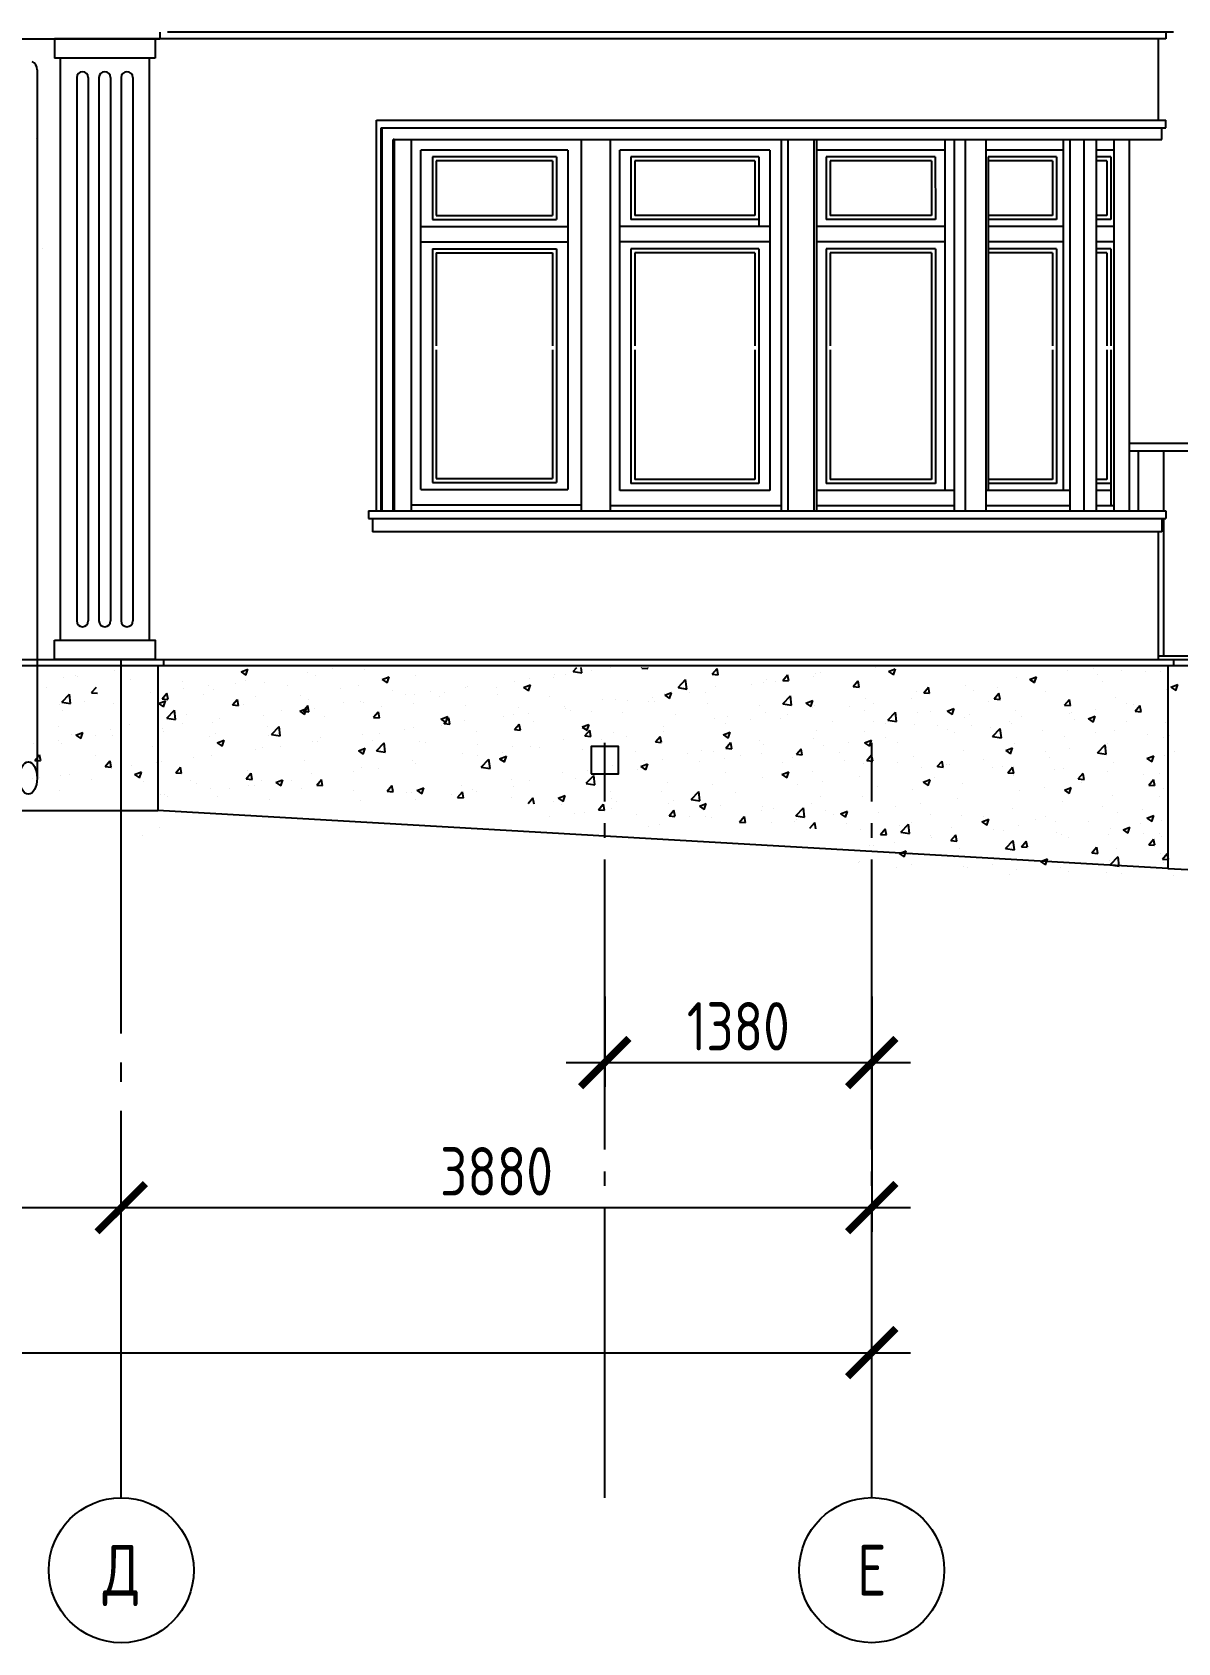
# Model space of a CAD drawing. Extents: x -133165 to 20117, y 15722 to 63536.
# Drawn here: x 3662 to 9584, y 43231 to 51559 of the extents above; entities that cross this region are included whole.
import ezdxf
from ezdxf.enums import TextEntityAlignment as Align

# ---------------------------------------------------------------- set-up
doc = ezdxf.new("R2010")
doc.units = 0
doc.header["$PDMODE"] = 3
doc.linetypes.add('GOST2_303_5', pattern=[24, 20, -1.5, 1, -1.5])
doc.layers.get('0').update_dxf_attribs({"linetype": 'CONTINUOUS'})
doc.layers.get('DEFPOINTS').update_dxf_attribs({"color": 41, "linetype": 'CONTINUOUS'})
for name, color, linetype in [('AXIS', 7, 'GOST2_303_5'), ('DIM', 250, 'CONTINUOUS'), ('DOORS', 32, 'CONTINUOUS'), ('FRIZ', 173, 'CONTINUOUS'), ('WALL', 5, 'CONTINUOUS')]:
    doc.layers.add(name, color=color, linetype=linetype)
doc.styles.add('GOST_2_304', font='CS_Gost2304.shx')
doc.dimstyles.new('SPDS', dxfattribs={"dimscale": 50, "dimtxt": 2.5, "dimasz": 2.5, "dimexe": 1.25, "dimexo": 0.625, "dimtad": 1, "dimdec": 0, "dimrnd": 0.001, "dimdsep": 46, "dimtxsty": 'GOST_2_304', "dimblk": 'ARCHTICK', "dimcen": 2.5, "dimdle": 2, "dimadec": 4, "dimazin": 0, "dimtfac": 0.75, "dimtdec": 0, "dimtmove": 0, "dimatfit": 3, "dimfxl": 1, "dimtolj": 1, "dimarcsym": 0})

# ---------------------------------------------------------------- blocks, each defined once
blk = doc.blocks.new('_ARCHTICK')
at = {"color": 0, "linetype": 'BYBLOCK', "const_width": 0.15}
blk.add_lwpolyline([(-0.5, -0.5), (0.5, 0.5)], dxfattribs=at)
blk = doc.blocks.new('*D29')
at = {"layer": 'DEFPOINTS', "color": 0, "ltscale": 10}
for p in [(-2.8, 45481.2), (4122.2, 45481.2), (4122.2, 45481.2)]:
    blk.add_point(p, dxfattribs=at)
at = {"layer": 'DIM', "color": 0, "ltscale": 10}
for p, q in [((4122.2, 45543.7), (4122.2, 45606.2)), ((-202.8, 45481.2), (4322.2, 45481.2)), ((-2.8, 45418.7), (-2.8, 45356.2))]:
    blk.add_line(p, q, dxfattribs=at)
at = {"layer": 'DIM', "color": 0, "ltscale": 10, "xscale": 250, "yscale": 250, "zscale": 250, "rotation": 180}
blk.add_blockref('_ARCHTICK', (-2.8, 45481.2), dxfattribs=at)
at = {"layer": 'DIM', "color": 0, "ltscale": 10, "xscale": 250, "yscale": 250, "zscale": 250}
blk.add_blockref('_ARCHTICK', (4122.2, 45481.2), dxfattribs=at)
at = {"layer": 'DIM', "color": 0, "ltscale": 10, "insert": (2059.7, 45668.7), "char_height": 250, "attachment_point": 5, "style": 'GOST_2_304'}
blk.add_mtext('\\A1;4125', dxfattribs=at)
blk = doc.blocks.new('*D32')
at = {"layer": 'DEFPOINTS', "color": 0, "ltscale": 10}
for p in [(8002.2, 46635.8), (4122.2, 45481.2), (8002.2, 45481.2)]:
    blk.add_point(p, dxfattribs=at)
at = {"layer": 'DIM', "color": 0, "ltscale": 10}
for p, q in [((8002.2, 46573.3), (8002.2, 45356.2)), ((4122.2, 45543.7), (4122.2, 45606.2)), ((3922.2, 45481.2), (8202.2, 45481.2))]:
    blk.add_line(p, q, dxfattribs=at)
at = {"layer": 'DIM', "color": 0, "ltscale": 10, "xscale": 250, "yscale": 250, "zscale": 250, "rotation": 180}
blk.add_blockref('_ARCHTICK', (4122.2, 45481.2), dxfattribs=at)
at = {"layer": 'DIM', "color": 0, "ltscale": 10, "xscale": 250, "yscale": 250, "zscale": 250}
blk.add_blockref('_ARCHTICK', (8002.2, 45481.2), dxfattribs=at)
at = {"layer": 'DIM', "color": 0, "ltscale": 10, "insert": (6062.2, 45668.7), "char_height": 250, "attachment_point": 5, "style": 'GOST_2_304'}
blk.add_mtext('\\A1;3880', dxfattribs=at)
blk = doc.blocks.new('*D35')
at = {"layer": 'DEFPOINTS', "color": 0, "ltscale": 10}
for p in [(6622.2, 46635.8), (8002.2, 46635.8), (8002.2, 46231.2)]:
    blk.add_point(p, dxfattribs=at)
at = {"layer": 'DIM', "color": 0, "ltscale": 10}
for p, q in [((6622.2, 46573.3), (6622.2, 46106.2)), ((8002.2, 46573.3), (8002.2, 46106.2)), ((6422.2, 46231.2), (8202.2, 46231.2))]:
    blk.add_line(p, q, dxfattribs=at)
at = {"layer": 'DIM', "color": 0, "ltscale": 10, "xscale": 250, "yscale": 250, "zscale": 250, "rotation": 180}
blk.add_blockref('_ARCHTICK', (6622.2, 46231.2), dxfattribs=at)
at = {"layer": 'DIM', "color": 0, "ltscale": 10, "xscale": 250, "yscale": 250, "zscale": 250}
blk.add_blockref('_ARCHTICK', (8002.2, 46231.2), dxfattribs=at)
at = {"layer": 'DIM', "color": 0, "ltscale": 10, "insert": (7312.2, 46418.7), "char_height": 250, "attachment_point": 5, "style": 'GOST_2_304'}
blk.add_mtext('\\A1;1380', dxfattribs=at)
blk = doc.blocks.new('*D41')
at = {"layer": 'DEFPOINTS', "color": 0, "ltscale": 10}
for p in [(-9457.8, 44731.2), (8002.2, 44731.2), (8002.2, 43981.2)]:
    blk.add_point(p, dxfattribs=at)
at = {"layer": 'DIM', "color": 0, "ltscale": 10}
for p, q in [((-9457.8, 44793.7), (-9457.8, 44856.2)), ((8002.2, 44043.7), (8002.2, 44856.2)), ((-9657.8, 44731.2), (8202.2, 44731.2))]:
    blk.add_line(p, q, dxfattribs=at)
at = {"layer": 'DIM', "color": 0, "ltscale": 10, "xscale": 250, "yscale": 250, "zscale": 250, "rotation": 180}
blk.add_blockref('_ARCHTICK', (-9457.8, 44731.2), dxfattribs=at)
at = {"layer": 'DIM', "color": 0, "ltscale": 10, "xscale": 250, "yscale": 250, "zscale": 250}
blk.add_blockref('_ARCHTICK', (8002.2, 44731.2), dxfattribs=at)
at = {"layer": 'DIM', "color": 0, "ltscale": 10, "insert": (-727.8, 44918.7), "char_height": 250, "attachment_point": 5, "style": 'GOST_2_304'}
blk.add_mtext('\\A1;17460', dxfattribs=at)

msp = doc.modelspace()

# ---------------------------------------------------------------- linework, layer by layer
at = {"ltscale": 10}
for p, q in [((4321.9, 51558.6), (4321.9, 51524.6)), ((9522.2, 51558.6), (4361.9, 51558.6)), ((9562.2, 51558.6), (9522.2, 51558.6)), ((9522.2, 51558.6), (9522.2, 51524.6)), ((3566.9, 51524.6), (4321.9, 51524.6)), ((3776.9, 51524.6), (3776.9, 51424.6)), ((4296.9, 51524.6), (3776.9, 51524.6)), ((4321.9, 51524.6), (4261.9, 51524.6)), ((4296.9, 51524.6), (4296.9, 51424.6)), ((9522.2, 51524.6), (4321.9, 51524.6)), ((9482.2, 51524.6), (9482.2, 51104.6)), ((4296.9, 51424.6), (3776.9, 51424.6)), ((3806.9, 51424.6), (3806.9, 48414.6)), ((4266.9, 51424.6), (4266.9, 48414.6)), ((3686.9, 51364.4), (3686.9, 48314.6)), ((3891.9, 51324.6), (3891.9, 48514.6)), ((3951.9, 51324.6), (3951.9, 48514.6)), ((4006.9, 51324.6), (4006.9, 48514.6)), ((4066.9, 51324.6), (4066.9, 48514.6)), ((4121.9, 51324.6), (4121.9, 48514.6)), ((4181.9, 51324.6), (4181.9, 48514.6)), ((9482.2, 51064.6), (9482.2, 51064.6)), ((3682.8, 51008.9), (3682.8, 51008.9)), ((5533.9, 51004.6), (5528, 51004.6)), ((5533.9, 51004.6), (5533.9, 49084.6)), ((5533.9, 51004.6), (9333.1, 51004.6)), ((5621, 51004.6), (5621, 49084.6)), ((6500, 51004.6), (6500, 49084.6)), ((6649.9, 51004.6), (6649.9, 49084.6)), ((7533.4, 51004.6), (7533.4, 49084.6)), ((7567.9, 51004.6), (7567.9, 49084.6)), ((7703.2, 51004.6), (7703.2, 49084.6)), ((8428.9, 51004.6), (8428.9, 49084.6)), ((8485.5, 51004.6), (8485.5, 49084.6)), ((8591.5, 51004.6), (8591.5, 49084.6)), ((9026.1, 51004.6), (9026.1, 49084.6)), ((9098.3, 51004.6), (9098.3, 49084.6)), ((9163, 51004.6), (9163, 49084.6)), ((9253.2, 51004.6), (9253.2, 49084.6)), ((9333.1, 51004.6), (9333.1, 49084.6)), ((3716.2, 50438.6), (3716.2, 50438.6)), ((9333.1, 49434.6), (11202.3, 49434.6)), ((9333.1, 49394.6), (11202.3, 49394.6)), ((9380.1, 49394.6), (9380.1, 49084.6)), ((9510.1, 49394.6), (9510.1, 49084.6)), ((9482.2, 48974.6), (9482.2, 48314.6)), ((9510.1, 49044.6), (9510.1, 48334.6)), ((-2.8, 48314.6), (11407.3, 48314.6)), ((3686.9, 48374.6), (3686.9, 47702.1)), ((4341.9, 48284.6), (4341.9, 48314.6)), ((9482.2, 48334.6), (11252.3, 48334.6)), ((9562.2, 48314.6), (9562.2, 48284.6)), ((-2.8, 48284.6), (9562.2, 48284.6)), ((3825.6, 48220.8), (3825.6, 48220.8)), ((3887, 48231), (3887, 48231)), ((3897.3, 48224.9), (3897.3, 48224.9)), ((4089.5, 48258.8), (4089.5, 48258.8)), ((4311.9, 48284.6), (4311.9, 47534.6)), ((4741.5, 48252.2), (4777, 48265.9)), ((4741.6, 48252.1), (4766.9, 48235)), ((4766.9, 48235), (4777.2, 48265.7)), ((5085.3, 48250.5), (5085.3, 48250.5)), ((5125.4, 48231.9), (5125.4, 48231.9)), ((5212.5, 48267.2), (5212.5, 48267.2)), ((5382, 48264.4), (5382, 48264.4)), ((5471.5, 48211.5), (5507.1, 48225.2)), ((5497, 48194.3), (5507.3, 48225)), ((5643.6, 48233), (5643.6, 48233)), ((6232.5, 48218.7), (6232.5, 48218.7)), ((6357.8, 48223.2), (6357.8, 48223.2)), ((6359.7, 48235.5), (6359.7, 48235.5)), ((6420.9, 48239.8), (6420.9, 48239.8)), ((6458.5, 48253.9), (6477.8, 48274.1)), ((6458.6, 48253.8), (6503.7, 48246.8)), ((6503.7, 48246.8), (6500.5, 48274.1)), ((6552, 48260.8), (6552, 48260.8)), ((6654.1, 48274), (6654.1, 48274)), ((6813.3, 48270.9), (6816, 48274.1)), ((6813.4, 48270.8), (6843.8, 48268.2)), ((6844.1, 48268.1), (6843, 48274.1)), ((7177.7, 48239), (7202.2, 48268.2)), ((7177.8, 48238.9), (7208.1, 48236.3)), ((7208.5, 48236.2), (7202.6, 48268)), ((7542.1, 48207.1), (7566.6, 48236.3)), ((7572.9, 48204.3), (7567, 48236.1)), ((7699.2, 48229.1), (7699.2, 48229.1)), ((7713.4, 48245.3), (7713.4, 48245.3)), ((7736.8, 48248.8), (7736.8, 48248.8)), ((8020, 48271.3), (8020, 48271.3)), ((8088.6, 48253.3), (8124.1, 48267)), ((8088.7, 48253.2), (8113.9, 48236.1)), ((8114, 48236.1), (8124.3, 48266.8)), ((8752.4, 48220.7), (8752.4, 48220.7)), ((8818.6, 48212.6), (8854.2, 48226.3)), ((8844, 48195.5), (8854.3, 48226.2)), ((9013.2, 48256.4), (9013.2, 48256.4)), ((9148.6, 48266.8), (9148.6, 48266.8)), ((9167.2, 48239.6), (9167.2, 48239.6)), ((9294.4, 48256.3), (9294.4, 48256.3)), ((9419.8, 48255.3), (9419.8, 48255.3)), ((9493.4, 48250.8), (9493.4, 48250.8)), ((9532.2, 48284.6), (9532.2, 47234.6)), ((9562.2, 48284.6), (11407.3, 48284.6)), ((3733.2, 48168.1), (3733.2, 48168.1)), ((3815, 48095.4), (3854.6, 48136.7)), ((3860.2, 48088.3), (3854.6, 48136.6)), ((3968.9, 48143.8), (3993.4, 48173)), ((3968.9, 48143.7), (3999.3, 48141.1)), ((4168.4, 48213.4), (4168.4, 48213.4)), ((4275.5, 48145.2), (4275.5, 48145.2)), ((4333.2, 48111.9), (4357.7, 48141.1)), ((4364, 48109.1), (4358.2, 48140.9)), ((4439.6, 48202), (4439.6, 48202)), ((4444.9, 48166.2), (4444.9, 48166.2)), ((4546.7, 48133.7), (4546.7, 48133.7)), ((4572.1, 48182.9), (4572.1, 48182.9)), ((4600.7, 48158), (4600.7, 48158)), ((4710.8, 48190.5), (4710.8, 48190.5)), ((4764.5, 48208.2), (4764.5, 48208.2)), ((4864.5, 48196.1), (4864.5, 48196.1)), ((4982, 48179.1), (4982, 48179.1)), ((5253.2, 48167.6), (5253.2, 48167.6)), ((5347.3, 48182.2), (5347.3, 48182.2)), ((5471.6, 48211.4), (5496.9, 48194.3)), ((5524.3, 48156.2), (5524.3, 48156.2)), ((5592.1, 48134.4), (5592.1, 48134.4)), ((5639.6, 48133.4), (5639.6, 48133.4)), ((5719.3, 48151.2), (5719.3, 48151.2)), ((5795.5, 48144.7), (5795.5, 48144.7)), ((5900.5, 48169.1), (5900.5, 48169.1)), ((5911.7, 48176.5), (5911.7, 48176.5)), ((6061.5, 48172.3), (6061.5, 48172.3)), ((6066.7, 48133.2), (6066.7, 48133.2)), ((6157.1, 48201.7), (6157.1, 48201.7)), ((6201.6, 48170.8), (6237.2, 48184.5)), ((6201.7, 48170.7), (6227, 48153.7)), ((6227, 48153.7), (6237.3, 48184.4)), ((6931.7, 48130.1), (6967.2, 48143.8)), ((6932.1, 48138.9), (6932.1, 48138.9)), ((6957.1, 48113), (6967.4, 48143.7)), ((7000.6, 48169.9), (7040.2, 48211.1)), ((7000.7, 48169.7), (7045.9, 48162.7)), ((7045.8, 48162.7), (7040.2, 48211)), ((7058.8, 48144.8), (7058.8, 48144.8)), ((7144.3, 48147.1), (7144.3, 48147.1)), ((7196, 48177), (7196, 48177)), ((7379.6, 48187), (7379.6, 48187)), ((7440.6, 48198), (7440.6, 48198)), ((7456.8, 48212.8), (7456.8, 48212.8)), ((7506.8, 48203.7), (7506.8, 48203.7)), ((7542.1, 48207.1), (7572.5, 48204.4)), ((7906.4, 48175.2), (7930.9, 48204.4)), ((7906.5, 48175.2), (7936.9, 48172.5)), ((7937.2, 48172.4), (7931.3, 48204.3)), ((8231.9, 48150.1), (8231.9, 48150.1)), ((8270.8, 48143.4), (8295.3, 48172.5)), ((8270.9, 48143.3), (8301.2, 48140.7)), ((8301.6, 48140.5), (8295.7, 48172.4)), ((8488.5, 48182.6), (8488.5, 48182.6)), ((8526.8, 48155.2), (8526.8, 48155.2)), ((8635.2, 48111.5), (8659.7, 48140.7)), ((8654, 48172), (8654, 48172)), ((8666, 48108.6), (8660.1, 48140.5)), ((8818.7, 48212.5), (8844, 48195.5)), ((8846.4, 48197.3), (8846.4, 48197.3)), ((8900.9, 48149.1), (8900.9, 48149.1)), ((9197.2, 48200), (9197.2, 48200)), ((9527.4, 48157.9), (9527.4, 48157.9)), ((9548.7, 48171.9), (9584.3, 48185.6)), ((9548.8, 48171.8), (9574.1, 48154.8)), ((9574.1, 48154.8), (9584.4, 48185.5)), ((3804.5, 48081.9), (3804.5, 48081.9)), ((3815.1, 48095.3), (3860.3, 48088.3)), ((3819.4, 48051.6), (3819.4, 48051.6)), ((3931.7, 48098.6), (3931.7, 48098.6)), ((4083.3, 48089.7), (4083.3, 48089.7)), ((4124.1, 48123.9), (4124.1, 48123.9)), ((4314.6, 48088.4), (4350.2, 48102)), ((4314.8, 48088.2), (4340, 48071.2)), ((4333.3, 48111.9), (4363.7, 48109.2)), ((4340.1, 48071.2), (4350.4, 48101.9)), ((4344.1, 48125.5), (4344.1, 48125.5)), ((4357.2, 48011.3), (4396.8, 48052.6)), ((4402.4, 48004.2), (4396.8, 48052.5)), ((4697.6, 48080), (4722.1, 48109.2)), ((4697.7, 48080), (4728, 48077.3)), ((4728.4, 48077.2), (4722.5, 48109.1)), ((4754.8, 48080.4), (4754.8, 48080.4)), ((4817.9, 48122.3), (4817.9, 48122.3)), ((4951.7, 48050.1), (4951.7, 48050.1)), ((5044.7, 48047.7), (5080.3, 48061.3)), ((5051, 48131.3), (5051, 48131.3)), ((5062, 48048.1), (5086.5, 48077.3)), ((5070.1, 48030.5), (5080.4, 48061.2)), ((5078.9, 48066.9), (5078.9, 48066.9)), ((5092.8, 48045.3), (5086.9, 48077.2)), ((5089.1, 48110.8), (5089.1, 48110.8)), ((5119.2, 48062.8), (5119.2, 48062.8)), ((5271.3, 48092.2), (5271.3, 48092.2)), ((5360.3, 48099.4), (5360.3, 48099.4)), ((5375.8, 48095.3), (5375.8, 48095.3)), ((5469, 48070.6), (5469, 48070.6)), ((5631.5, 48087.9), (5631.5, 48087.9)), ((5765.3, 48121.5), (5765.3, 48121.5)), ((5902.6, 48076.5), (5902.6, 48076.5)), ((6173.8, 48065), (6173.8, 48065)), ((6337.9, 48121.8), (6337.9, 48121.8)), ((6414.7, 48070.6), (6414.7, 48070.6)), ((6418.4, 48060.4), (6418.4, 48060.4)), ((6445, 48053.5), (6445, 48053.5)), ((6609.1, 48110.3), (6609.1, 48110.3)), ((6675.6, 48106.4), (6675.6, 48106.4)), ((6739.2, 48102.7), (6739.2, 48102.7)), ((6848.1, 48096.2), (6848.1, 48096.2)), ((6866.4, 48119.4), (6866.4, 48119.4)), ((6880.2, 48098.9), (6880.2, 48098.9)), ((6931.8, 48130), (6957, 48113)), ((7151.4, 48087.4), (7151.4, 48087.4)), ((7422.6, 48075.9), (7422.6, 48075.9)), ((7542.8, 48085.8), (7582.4, 48127)), ((7542.9, 48085.6), (7588.1, 48078.6)), ((7588, 48078.7), (7582.4, 48126.9)), ((7661.7, 48089.5), (7697.3, 48103.1)), ((7661.8, 48089.3), (7687.1, 48072.3)), ((7687.1, 48072.3), (7697.4, 48103)), ((7693.8, 48064.5), (7693.8, 48064.5)), ((7707.2, 48076.2), (7707.2, 48076.2)), ((7886.4, 48070.9), (7886.4, 48070.9)), ((7965, 48053), (7965, 48053)), ((7971.1, 48114.3), (7971.1, 48114.3)), ((8013.6, 48087.7), (8013.6, 48087.7)), ((8206, 48113), (8206, 48113)), ((8391.8, 48048.8), (8427.4, 48062.4)), ((8417.2, 48031.6), (8427.5, 48062.3)), ((8604.6, 48098.3), (8604.6, 48098.3)), ((8635.2, 48111.4), (8665.6, 48108.8)), ((8746.2, 48051.6), (8746.2, 48051.6)), ((8999.5, 48079.6), (9024, 48108.8)), ((8999.6, 48079.6), (9030, 48076.9)), ((9007, 48087.3), (9007, 48087.3)), ((9030.3, 48076.8), (9024.4, 48108.6)), ((9160.7, 48055.9), (9160.7, 48055.9)), ((9263.6, 48119.9), (9263.6, 48119.9)), ((9318.9, 48088.4), (9318.9, 48088.4)), ((9353.1, 48081.3), (9353.1, 48081.3)), ((9363.9, 48047.7), (9388.4, 48076.9)), ((9394.7, 48044.9), (9388.8, 48076.7)), ((3796.2, 47966.7), (3796.2, 47966.7)), ((4162.3, 47978.7), (4162.3, 47978.7)), ((4357.3, 48011.2), (4402.5, 48004.2)), ((4438.5, 47982.5), (4438.5, 47982.5)), ((4458.5, 48029.6), (4458.5, 48029.6)), ((4594.5, 47988.9), (4594.5, 47988.9)), ((4630.9, 48007.9), (4630.9, 48007.9)), ((4858.4, 48027), (4858.4, 48027)), ((4876.5, 47968.9), (4876.5, 47968.9)), ((4899.4, 47927.3), (4938.9, 47968.5)), ((4944.5, 47920.1), (4938.9, 47968.4)), ((5044.8, 48047.5), (5070.1, 48030.5)), ((5062, 48048.1), (5092.4, 48045.4)), ((5172.8, 48019.8), (5172.8, 48019.8)), ((5426.3, 48016.3), (5450.8, 48045.5)), ((5426.4, 48016.2), (5456.8, 48013.6)), ((5457.1, 48013.5), (5451.3, 48045.3)), ((5774.8, 48007), (5810.3, 48020.6)), ((5774.9, 48006.9), (5800.1, 47989.8)), ((5778, 47976.1), (5778, 47976.1)), ((5790.7, 47984.4), (5815.2, 48013.6)), ((5790.8, 47984.3), (5821.1, 47981.7)), ((5800.2, 47989.8), (5810.5, 48020.5)), ((5821.5, 47981.6), (5815.6, 48013.4)), ((5894.3, 48000), (5894.3, 48000)), ((6098.8, 48018.4), (6098.8, 48018.4)), ((6150.9, 48032.6), (6150.9, 48032.6)), ((6155.1, 47952.5), (6179.6, 47981.7)), ((6185.9, 47949.7), (6180, 47981.5)), ((6226, 48035.1), (6226, 48035.1)), ((6255.5, 47994.5), (6255.5, 47994.5)), ((6504.8, 47966.3), (6540.4, 47980)), ((6530.3, 47949.1), (6540.6, 47979.8)), ((6551.8, 48045.4), (6551.8, 48045.4)), ((6716.2, 48042.1), (6716.2, 48042.1)), ((6926, 47969.8), (6926, 47969.8)), ((6987.4, 48030.6), (6987.4, 48030.6)), ((7189.8, 48007.9), (7189.8, 48007.9)), ((7246, 47986.6), (7246, 47986.6)), ((7258.5, 48019.2), (7258.5, 48019.2)), ((7373.2, 48003.4), (7373.2, 48003.4)), ((7450.6, 48043.7), (7450.6, 48043.7)), ((7529.7, 48007.7), (7529.7, 48007.7)), ((7565.6, 48028.7), (7565.6, 48028.7)), ((7800.9, 47996.3), (7800.9, 47996.3)), ((8012.1, 47996.6), (8012.1, 47996.6)), ((8072.1, 47984.8), (8072.1, 47984.8)), ((8085, 48001.7), (8124.5, 48042.9)), ((8085, 48001.5), (8130.2, 47994.5)), ((8130.1, 47994.6), (8124.5, 48042.8)), ((8225.7, 47981), (8225.7, 47981)), ((8236.2, 48041.6), (8236.2, 48041.6)), ((8308.4, 48047.4), (8308.4, 48047.4)), ((8343.3, 47973.3), (8343.3, 47973.3)), ((8391.9, 48048.7), (8417.2, 48031.6)), ((8482.3, 48013.5), (8482.3, 48013.5)), ((8507.3, 48030.1), (8507.3, 48030.1)), ((8520.3, 47971.6), (8520.3, 47971.6)), ((8712.7, 47997), (8712.7, 47997)), ((8726.4, 47986.7), (8726.4, 47986.7)), ((8778.5, 48018.7), (8778.5, 48018.7)), ((9022.6, 48037.6), (9022.6, 48037.6)), ((9033.5, 48039.2), (9033.5, 48039.2)), ((9049.7, 48007.2), (9049.7, 48007.2)), ((9121.9, 48008.1), (9157.4, 48021.7)), ((9122, 48008), (9147.2, 47990.9)), ((9147.3, 47990.9), (9157.6, 48021.6)), ((9320.9, 47995.7), (9320.9, 47995.7)), ((9364, 48047.7), (9394.3, 48045)), ((9521.3, 47988.8), (9521.3, 47988.8)), ((3798.1, 47898.2), (3798.1, 47898.2)), ((3866, 47927.9), (3866, 47927.9)), ((3887.8, 47924.5), (3923.4, 47938.2)), ((3887.9, 47924.4), (3913.2, 47907.3)), ((3913.2, 47907.3), (3923.5, 47938)), ((3990.5, 47923.6), (3990.5, 47923.6)), ((4067.4, 47955.2), (4067.4, 47955.2)), ((4077.1, 47920.6), (4077.1, 47920.6)), ((4311.3, 47965.8), (4311.3, 47965.8)), ((4337.9, 47956.4), (4337.9, 47956.4)), ((4338.6, 47943.8), (4338.6, 47943.8)), ((4580.2, 47918.1), (4580.2, 47918.1)), ((4609.7, 47932.3), (4609.7, 47932.3)), ((4617.9, 47883.8), (4653.4, 47897.5)), ((4618, 47883.7), (4643.3, 47866.7)), ((4643.3, 47866.7), (4653.6, 47897.4)), ((4880.9, 47920.8), (4880.9, 47920.8)), ((4899.4, 47927.1), (4944.6, 47920.1)), ((5113, 47893.7), (5113, 47893.7)), ((5137.6, 47891.8), (5137.6, 47891.8)), ((5152.1, 47909.4), (5152.1, 47909.4)), ((5369.6, 47926.2), (5369.6, 47926.2)), ((5423.3, 47897.9), (5423.3, 47897.9)), ((5441.5, 47843.2), (5481.1, 47884.4)), ((5458.4, 47934.1), (5458.4, 47934.1)), ((5486.7, 47836.1), (5481.1, 47884.3)), ((5585.6, 47950.8), (5585.6, 47950.8)), ((5633.5, 47964.3), (5633.5, 47964.3)), ((5663, 47892.8), (5663, 47892.8)), ((5694.5, 47886.5), (5694.5, 47886.5)), ((5959.3, 47943.7), (5959.3, 47943.7)), ((6155.1, 47952.5), (6185.5, 47949.8)), ((6408.6, 47901.5), (6408.6, 47901.5)), ((6504.9, 47966.2), (6530.2, 47949.1)), ((6519.4, 47920.6), (6543.9, 47949.8)), ((6519.5, 47920.6), (6549.9, 47917.9)), ((6550.2, 47917.8), (6544.4, 47949.7)), ((6605.6, 47902.3), (6605.6, 47902.3)), ((6669.4, 47937.3), (6669.4, 47937.3)), ((6732.8, 47919.1), (6732.8, 47919.1)), ((6883.8, 47888.8), (6908.3, 47917.9)), ((6883.9, 47888.7), (6914.2, 47886.1)), ((6914.6, 47885.9), (6908.7, 47917.8)), ((6925.2, 47944.4), (6925.2, 47944.4)), ((7234.9, 47925.6), (7270.5, 47939.3)), ((7235, 47925.5), (7260.3, 47908.4)), ((7248.2, 47856.9), (7272.7, 47886.1)), ((7260.3, 47908.4), (7270.6, 47939.1)), ((7279, 47854.1), (7273.1, 47885.9)), ((7419.6, 47894.9), (7419.6, 47894.9)), ((7701.1, 47907.1), (7701.1, 47907.1)), ((7715.9, 47945.7), (7715.9, 47945.7)), ((7879.9, 47887.3), (7879.9, 47887.3)), ((7964.9, 47945.2), (7964.9, 47945.2)), ((7965, 47884.9), (8000.5, 47898.6)), ((7965.1, 47884.8), (7990.3, 47867.8)), ((7990.4, 47867.8), (8000.7, 47898.5)), ((8072.3, 47912.6), (8072.3, 47912.6)), ((8133.8, 47885), (8133.8, 47885)), ((8393.1, 47954.9), (8393.1, 47954.9)), ((8430.1, 47935.9), (8430.1, 47935.9)), ((8614.4, 47961.9), (8614.4, 47961.9)), ((8627.1, 47917.6), (8666.7, 47958.8)), ((8627.2, 47917.5), (8672.4, 47910.5)), ((8672.3, 47910.5), (8666.7, 47958.7)), ((8885.6, 47950.4), (8885.6, 47950.4)), ((9000.8, 47918.2), (9000.8, 47918.2)), ((9156.8, 47939), (9156.8, 47939)), ((9257.4, 47950.7), (9257.4, 47950.7)), ((9428, 47927.5), (9428, 47927.5)), ((9512.9, 47910.7), (9512.9, 47910.7)), ((9540.3, 47923.1), (9540.3, 47923.1)), ((3670.9, 47881.5), (3670.9, 47881.5)), ((3675, 47793.5), (3699.5, 47822.7)), ((3705.8, 47790.7), (3699.9, 47822.6)), ((3813.3, 47882.5), (3813.3, 47882.5)), ((3987.7, 47816.4), (3987.7, 47816.4)), ((4284, 47867.2), (4284, 47867.2)), ((4497.2, 47807.5), (4497.2, 47807.5)), ((4588.3, 47819.8), (4588.3, 47819.8)), ((4818, 47849.7), (4818, 47849.7)), ((4852.2, 47857.9), (4852.2, 47857.9)), ((4945.2, 47866.5), (4945.2, 47866.5)), ((5347.9, 47843.1), (5383.5, 47856.8)), ((5348, 47843), (5373.3, 47826)), ((5366.8, 47842), (5366.8, 47842)), ((5373.4, 47826), (5383.7, 47856.7)), ((5441.6, 47843), (5486.8, 47836)), ((5888.1, 47830.9), (5888.1, 47830.9)), ((5965.2, 47818), (5965.2, 47818)), ((5965.6, 47875), (5965.6, 47875)), ((5983.7, 47759.1), (6023.2, 47800.3)), ((6028.9, 47752), (6023.3, 47800.2)), ((6078, 47802.5), (6113.6, 47816.1)), ((6078.1, 47802.3), (6103.4, 47785.3)), ((6092.4, 47834.8), (6092.4, 47834.8)), ((6103.4, 47785.3), (6113.7, 47816)), ((6144.7, 47863.4), (6144.7, 47863.4)), ((6236.8, 47863.6), (6236.8, 47863.6)), ((6284.8, 47860.1), (6284.8, 47860.1)), ((6508, 47852.1), (6508, 47852.1)), ((6779.2, 47840.6), (6779.2, 47840.6)), ((6919.8, 47800.7), (6919.8, 47800.7)), ((7050.4, 47829.2), (7050.4, 47829.2)), ((7123.3, 47844), (7123.3, 47844)), ((7183.6, 47838.8), (7183.6, 47838.8)), ((7239.5, 47803), (7239.5, 47803)), ((7248.2, 47856.8), (7278.6, 47854.2)), ((7321.5, 47817.7), (7321.5, 47817.7)), ((7431.9, 47828.3), (7431.9, 47828.3)), ((7444.5, 47874.6), (7444.5, 47874.6)), ((7592.7, 47806.3), (7592.7, 47806.3)), ((7612.6, 47825), (7637, 47854.2)), ((7612.6, 47825), (7643, 47822.3)), ((7643.3, 47822.2), (7637.5, 47854)), ((7752.7, 47870.6), (7752.7, 47870.6)), ((7837.6, 47834.2), (7837.6, 47834.2)), ((7976.9, 47793.1), (8001.4, 47822.3)), ((8007.7, 47790.3), (8001.8, 47822.1)), ((8219.6, 47811.8), (8219.6, 47811.8)), ((8476.2, 47844.4), (8476.2, 47844.4)), ((8695, 47844.2), (8730.6, 47857.9)), ((8695.1, 47844.1), (8720.4, 47827.1)), ((8720.4, 47827.1), (8730.7, 47857.8)), ((8740, 47882.4), (8740, 47882.4)), ((8899.9, 47838.8), (8899.9, 47838.8)), ((8920.4, 47808.9), (8920.4, 47808.9)), ((9027.1, 47855.6), (9027.1, 47855.6)), ((9169.3, 47833.5), (9208.8, 47874.8)), ((9169.4, 47833.4), (9214.5, 47826.4)), ((9214.5, 47826.4), (9208.9, 47874.7)), ((9216.6, 47859.8), (9216.6, 47859.8)), ((9219.5, 47880.9), (9219.5, 47880.9)), ((9425.1, 47803.6), (9460.7, 47817.2)), ((9425.2, 47803.4), (9450.5, 47786.4)), ((9450.5, 47786.4), (9460.8, 47817.1)), ((9515.1, 47819.7), (9515.1, 47819.7)), ((9566.1, 47840.7), (9566.1, 47840.7)), ((3675.1, 47793.5), (3705.4, 47790.8)), ((3691.5, 47765.5), (3691.5, 47765.5)), ((3856.8, 47723.2), (3856.8, 47723.2)), ((4039.3, 47761.7), (4063.8, 47790.9)), ((4039.4, 47761.6), (4069.8, 47759)), ((4070.1, 47758.9), (4064.3, 47790.7)), ((4070.9, 47751.5), (4070.9, 47751.5)), ((4177.7, 47765.4), (4177.7, 47765.4)), ((4191, 47720), (4226.6, 47733.6)), ((4191.2, 47719.9), (4216.4, 47702.8)), ((4216.5, 47702.8), (4226.8, 47733.5)), ((4304.8, 47782.2), (4304.8, 47782.2)), ((4331.7, 47787.3), (4331.7, 47787.3)), ((4403.7, 47729.8), (4428.2, 47759)), ((4403.8, 47729.7), (4434.2, 47727.1)), ((4434.5, 47727), (4428.6, 47758.8)), ((4768.1, 47697.9), (4792.6, 47727.1)), ((4774.3, 47740.3), (4774.3, 47740.3)), ((4798.9, 47695.1), (4793, 47727)), ((5070.5, 47791.1), (5070.5, 47791.1)), ((5106.8, 47724.5), (5106.8, 47724.5)), ((5324.8, 47733.7), (5324.8, 47733.7)), ((5363.4, 47757.1), (5363.4, 47757.1)), ((5452, 47750.4), (5452, 47750.4)), ((5627.3, 47795.2), (5627.3, 47795.2)), ((5644.4, 47775.8), (5644.4, 47775.8)), ((5983.8, 47758.9), (6028.9, 47751.9)), ((6402.4, 47732.4), (6402.4, 47732.4)), ((6530.8, 47742.3), (6530.8, 47742.3)), ((6599.1, 47718.7), (6599.1, 47718.7)), ((6663.2, 47768.2), (6663.2, 47768.2)), ((6791.5, 47744), (6791.5, 47744)), ((6808.1, 47761.8), (6843.6, 47775.4)), ((6808.2, 47761.6), (6833.4, 47744.6)), ((6827.1, 47793.1), (6827.1, 47793.1)), ((6833.5, 47744.6), (6843.8, 47775.3)), ((7112.4, 47786.3), (7112.4, 47786.3)), ((7245.1, 47732.5), (7245.1, 47732.5)), ((7538.1, 47721.1), (7573.7, 47734.7)), ((7538.2, 47721), (7563.5, 47703.9)), ((7541.3, 47783.3), (7541.3, 47783.3)), ((7563.5, 47703.9), (7573.8, 47734.6)), ((7694.9, 47738), (7694.9, 47738)), ((7863.9, 47794.8), (7863.9, 47794.8)), ((7958.7, 47776.1), (7958.7, 47776.1)), ((7977, 47793.1), (8007.3, 47790.4)), ((8135.1, 47783.4), (8135.1, 47783.4)), ((8259.5, 47754.5), (8259.5, 47754.5)), ((8341.3, 47761.2), (8365.8, 47790.4)), ((8341.4, 47761.2), (8371.7, 47758.5)), ((8372.1, 47758.4), (8366.2, 47790.3)), ((8386.7, 47771.3), (8386.7, 47771.3)), ((8406.3, 47771.9), (8406.3, 47771.9)), ((8579.1, 47796.6), (8579.1, 47796.6)), ((8624.1, 47758.1), (8624.1, 47758.1)), ((8677.5, 47760.4), (8677.5, 47760.4)), ((8705.7, 47729.4), (8730.2, 47758.5)), ((8705.7, 47729.3), (8736.1, 47726.7)), ((8736.4, 47726.5), (8730.6, 47758.4)), ((8948.6, 47749), (8948.6, 47749)), ((8994.7, 47749.1), (8994.7, 47749.1)), ((9070, 47697.5), (9094.5, 47726.7)), ((9100.8, 47694.7), (9094.9, 47726.5)), ((9219.8, 47737.5), (9219.8, 47737.5)), ((9251.2, 47781.6), (9251.2, 47781.6)), ((9406.7, 47722.8), (9406.7, 47722.8)), ((9491, 47726.1), (9491, 47726.1)), ((9533.8, 47739.5), (9533.8, 47739.5)), ((3664.4, 47697.9), (3664.4, 47697.9)), ((3697.3, 47707.1), (3697.3, 47707.1)), ((3804.4, 47638.9), (3804.4, 47638.9)), ((3807.1, 47713.4), (3807.1, 47713.4)), ((3968.4, 47695.6), (3968.4, 47695.6)), ((4239.6, 47684.2), (4239.6, 47684.2)), ((4478, 47689.4), (4478, 47689.4)), ((4510.8, 47672.7), (4510.8, 47672.7)), ((4582.2, 47650.7), (4582.2, 47650.7)), ((4684.4, 47649.4), (4684.4, 47649.4)), ((4768.2, 47697.9), (4798.5, 47695.2)), ((4782, 47661.3), (4782, 47661.3)), ((4811.6, 47666.1), (4811.6, 47666.1)), ((4846, 47688.8), (4846, 47688.8)), ((4921.1, 47679.3), (4956.7, 47692.9)), ((4921.2, 47679.2), (4946.5, 47662.1)), ((4946.5, 47662.1), (4956.8, 47692.8)), ((5004, 47691.5), (5004, 47691.5)), ((5053.2, 47649.8), (5053.2, 47649.8)), ((5132.5, 47666), (5156.9, 47695.2)), ((5132.5, 47666), (5162.9, 47663.3)), ((5163.2, 47663.2), (5157.4, 47695.1)), ((5324.4, 47638.3), (5324.4, 47638.3)), ((5496.8, 47634.2), (5521.3, 47663.3)), ((5496.9, 47634.1), (5527.3, 47631.4)), ((5527.6, 47631.3), (5521.7, 47663.2)), ((5651.2, 47638.6), (5686.7, 47652.3)), ((5651.3, 47638.5), (5676.5, 47621.4)), ((5676.6, 47621.4), (5686.9, 47652.1)), ((5881.9, 47661.8), (5881.9, 47661.8)), ((5938.3, 47640.6), (5938.3, 47640.6)), ((5958.7, 47634.4), (5958.7, 47634.4)), ((6138.5, 47694.3), (6138.5, 47694.3)), ((6151.1, 47659.7), (6151.1, 47659.7)), ((6234.6, 47691.4), (6234.6, 47691.4)), ((6472, 47702), (6472, 47702)), ((6525.8, 47675), (6565.4, 47716.2)), ((6525.9, 47674.9), (6571.1, 47667.9)), ((6571, 47667.9), (6565.4, 47716.1)), ((6948.8, 47681.6), (6948.8, 47681.6)), ((7177.5, 47669.7), (7177.5, 47669.7)), ((7438.3, 47705.5), (7438.3, 47705.5)), ((7619.1, 47670.2), (7619.1, 47670.2)), ((7746.3, 47687), (7746.3, 47687)), ((7938.7, 47712.3), (7938.7, 47712.3)), ((8031.6, 47656.4), (8031.6, 47656.4)), ((8213.4, 47642.7), (8213.4, 47642.7)), ((8268.2, 47680.4), (8303.8, 47694)), ((8268.3, 47680.3), (8293.6, 47663.2)), ((8293.6, 47663.2), (8303.9, 47693.9)), ((8327.9, 47707.2), (8327.9, 47707.2)), ((8470, 47675.3), (8470, 47675.3)), ((8733.8, 47713.3), (8733.8, 47713.3)), ((8766.3, 47638.5), (8766.3, 47638.5)), ((8893.4, 47655.2), (8893.4, 47655.2)), ((8998.3, 47639.7), (9033.8, 47653.4)), ((8998.4, 47639.6), (9023.6, 47622.5)), ((9023.7, 47622.6), (9034, 47653.2)), ((9070.1, 47697.4), (9100.5, 47694.8)), ((9085.8, 47680.5), (9085.8, 47680.5)), ((9434.4, 47665.6), (9458.9, 47694.8)), ((9434.5, 47665.6), (9464.8, 47662.9)), ((9465.2, 47662.8), (9459.3, 47694.6)), ((9508.9, 47650.6), (9508.9, 47650.6)), ((4325.6, 47618.2), (4325.6, 47618.2)), ((4346.7, 47615.9), (4346.7, 47615.9)), ((4363.6, 47607.2), (4363.6, 47607.2)), ((4617.9, 47604.5), (4617.9, 47604.5)), ((4889.1, 47593), (4889.1, 47593)), ((5357.3, 47588), (5357.3, 47588)), ((5595.5, 47626.9), (5595.5, 47626.9)), ((5621.1, 47626), (5621.1, 47626)), ((5642.1, 47589.7), (5642.1, 47589.7)), ((5831.6, 47617.6), (5831.6, 47617.6)), ((5861.2, 47602.3), (5885.7, 47631.5)), ((5861.3, 47602.2), (5891.6, 47599.6)), ((5866.7, 47615.4), (5866.7, 47615.4)), ((5892, 47599.5), (5886.1, 47631.3)), ((6137.9, 47604), (6137.9, 47604)), ((6225.6, 47570.4), (6250.1, 47599.6)), ((6256.3, 47567.6), (6250.5, 47599.4)), ((6356.3, 47579.9), (6356.3, 47579.9)), ((6381.2, 47597.9), (6416.8, 47611.6)), ((6381.3, 47597.8), (6406.6, 47580.8)), ((6396.2, 47563.3), (6396.2, 47563.3)), ((6406.6, 47580.8), (6417, 47611.5)), ((6409.1, 47592.5), (6409.1, 47592.5)), ((6589.9, 47538.5), (6614.4, 47567.7)), ((6620.7, 47535.7), (6614.8, 47567.5)), ((6652.6, 47630.8), (6652.6, 47630.8)), ((6657, 47599.1), (6657, 47599.1)), ((6680.3, 47581.1), (6680.3, 47581.1)), ((6913.6, 47631.6), (6913.6, 47631.6)), ((6951.4, 47569.6), (6951.4, 47569.6)), ((6978.7, 47585.9), (6978.7, 47585.9)), ((7068, 47590.9), (7107.6, 47632.2)), ((7068.1, 47590.8), (7113.2, 47583.8)), ((7105.9, 47602.6), (7105.9, 47602.6)), ((7113.2, 47583.8), (7107.6, 47632.1)), ((7111.3, 47557.2), (7146.9, 47570.9)), ((7111.4, 47557.1), (7136.7, 47540.1)), ((7136.7, 47540.1), (7147, 47570.8)), ((7222.6, 47558.1), (7222.6, 47558.1)), ((7298.3, 47628), (7298.3, 47628)), ((7439.1, 47554.7), (7439.1, 47554.7)), ((7688.7, 47568.9), (7688.7, 47568.9)), ((7735.3, 47605.5), (7735.3, 47605.5)), ((7952.6, 47607), (7952.6, 47607)), ((8125.9, 47554.2), (8125.9, 47554.2)), ((8253, 47570.9), (8253, 47570.9)), ((8445.4, 47596.2), (8445.4, 47596.2)), ((8988.5, 47580), (8988.5, 47580)), ((9195.7, 47556.7), (9195.7, 47556.7)), ((9245.1, 47612.5), (9245.1, 47612.5)), ((9491.9, 47607.5), (9491.9, 47607.5)), ((6338.3, 47501.6), (6338.3, 47501.6)), ((6465.5, 47518.3), (6465.5, 47518.3)), ((6516.2, 47524.3), (6516.2, 47524.3)), ((6590, 47538.5), (6620.4, 47535.8)), ((6657.9, 47543.7), (6657.9, 47543.7)), ((6787.4, 47512.8), (6787.4, 47512.8)), ((6954.3, 47506.6), (6978.8, 47535.8)), ((6954.4, 47506.6), (6984.7, 47503.9)), ((6985.1, 47503.8), (6979.2, 47535.7)), ((7058.6, 47501.4), (7058.6, 47501.4)), ((7142.8, 47503.8), (7142.8, 47503.8)), ((7171.3, 47500.6), (7171.3, 47500.6)), ((7318.7, 47474.8), (7343.2, 47503.9)), ((7318.7, 47474.7), (7349.1, 47472.1)), ((7329.7, 47489.9), (7329.7, 47489.9)), ((7349.4, 47471.9), (7343.6, 47503.8)), ((7432.1, 47536.4), (7432.1, 47536.4)), ((7485.5, 47469.9), (7485.5, 47469.9)), ((7493.8, 47546.7), (7493.8, 47546.7)), ((7600.9, 47478.4), (7600.9, 47478.4)), ((7610.1, 47506.8), (7649.7, 47548.1)), ((7610.2, 47506.7), (7655.4, 47499.7)), ((7612.6, 47486.6), (7612.6, 47486.6)), ((7655.3, 47499.7), (7649.7, 47548)), ((7683, 47442.9), (7707.5, 47472.1)), ((7713.8, 47440.1), (7707.9, 47471.9)), ((7765, 47535.2), (7765, 47535.2)), ((7805, 47511.9), (7805, 47511.9)), ((7841.4, 47516.5), (7876.9, 47530.2)), ((7841.5, 47516.4), (7866.7, 47499.4)), ((7866.8, 47499.4), (7877.1, 47530.1)), ((7872.1, 47467), (7872.1, 47467)), ((8036.2, 47523.8), (8036.2, 47523.8)), ((8207.2, 47473.6), (8207.2, 47473.6)), ((8307.3, 47512.3), (8307.3, 47512.3)), ((8463.8, 47506.1), (8463.8, 47506.1)), ((8571.4, 47475.9), (8607, 47489.5)), ((8571.5, 47475.7), (8596.8, 47458.7)), ((8578.5, 47500.9), (8578.5, 47500.9)), ((8596.8, 47458.7), (8607.1, 47489.4)), ((8727.6, 47544.2), (8727.6, 47544.2)), ((8849.7, 47489.4), (8849.7, 47489.4)), ((8899.4, 47505.8), (8899.4, 47505.8)), ((8952.2, 47480.2), (8952.2, 47480.2)), ((9120.9, 47477.9), (9120.9, 47477.9)), ((9273, 47522.4), (9273, 47522.4)), ((9400.2, 47539.2), (9400.2, 47539.2)), ((9425.1, 47495.6), (9460.7, 47509.2)), ((9425.2, 47495.5), (9450.5, 47478.4)), ((9450.5, 47478.4), (9460.8, 47509.1)), ((9502.7, 47481.5), (9502.7, 47481.5)), ((4229.9, 47406.8), (4229.9, 47406.8)), ((4319.4, 47449.1), (4319.4, 47449.1)), ((6846.6, 47453), (6846.6, 47453)), ((6907.4, 47462.5), (6907.4, 47462.5)), ((7946.4, 47437.9), (7946.4, 47437.9)), ((8047.4, 47411), (8071.9, 47440.2)), ((8047.5, 47411), (8077.8, 47408.3)), ((8078.2, 47408.2), (8072.3, 47440)), ((8143.3, 47455.5), (8143.3, 47455.5)), ((8152.3, 47422.8), (8191.9, 47464)), ((8152.4, 47422.6), (8197.6, 47415.6)), ((8197.5, 47415.6), (8191.9, 47463.9)), ((8306.9, 47404.1), (8306.9, 47404.1)), ((8311.8, 47395.9), (8311.8, 47395.9)), ((8411.8, 47379.1), (8436.3, 47408.3)), ((8414.5, 47444.1), (8414.5, 47444.1)), ((8442.6, 47376.3), (8436.7, 47408.1)), ((8603.1, 47455), (8603.1, 47455)), ((8632.6, 47438.1), (8632.6, 47438.1)), ((8685.6, 47432.6), (8685.6, 47432.6)), ((8759.8, 47454.9), (8759.8, 47454.9)), ((8956.8, 47421.2), (8956.8, 47421.2)), ((8982.3, 47410.9), (8982.3, 47410.9)), ((9021.1, 47394.3), (9021.1, 47394.3)), ((9228, 47409.7), (9228, 47409.7)), ((9238.9, 47443.4), (9238.9, 47443.4)), ((9301.5, 47435.2), (9337.1, 47448.8)), ((9301.6, 47435.1), (9326.9, 47418)), ((9317.4, 47445.2), (9317.4, 47445.2)), ((9326.9, 47418), (9337.2, 47448.7)), ((9392.1, 47466.5), (9392.1, 47466.5)), ((9406.7, 47414.8), (9406.7, 47414.8)), ((9434.4, 47357.6), (9458.9, 47386.8)), ((9465.2, 47354.8), (9459.3, 47386.6)), ((9491, 47418.1), (9491, 47418.1)), ((9499.2, 47398.2), (9499.2, 47398.2)), ((7992.2, 47353.8), (7992.2, 47353.8)), ((8010.6, 47353.3), (8010.6, 47353.3)), ((8119.4, 47370.5), (8119.4, 47370.5)), ((8144.6, 47312), (8180.2, 47325.7)), ((8144.7, 47311.9), (8170, 47294.9)), ((8170, 47294.9), (8180.3, 47325.6)), ((8201, 47304.5), (8201, 47304.5)), ((8411.8, 47379.1), (8442.2, 47376.4)), ((8457.6, 47337), (8457.6, 47337)), ((8694.5, 47338.7), (8734, 47379.9)), ((8694.5, 47338.5), (8739.7, 47331.5)), ((8721.5, 47375.1), (8721.5, 47375.1)), ((8724.9, 47343.4), (8724.9, 47343.4)), ((8739.7, 47331.6), (8734, 47379.8)), ((8776.2, 47347.2), (8800.6, 47376.4)), ((8776.2, 47347.2), (8806.6, 47344.5)), ((8806.9, 47344.4), (8801, 47376.3)), ((9139.4, 47322.1), (9139.4, 47322.1)), ((9140.5, 47315.4), (9165, 47344.6)), ((9140.6, 47315.3), (9170.9, 47312.7)), ((9171.3, 47312.5), (9165.4, 47344.4)), ((9266.6, 47338.8), (9266.6, 47338.8)), ((9434.5, 47357.6), (9464.8, 47354.9)), ((9458.9, 47364.1), (9458.9, 47364.1)), ((9496.6, 47312.4), (9496.6, 47312.4)), ((9504.9, 47283.5), (9529.4, 47312.7)), ((9535.7, 47280.7), (9529.8, 47312.5)), ((7935.1, 47265.5), (7935.1, 47265.5)), ((7940.2, 47268.7), (7940.2, 47268.7)), ((8132.3, 47241.7), (8132.3, 47241.7)), ((8206.3, 47254.1), (8206.3, 47254.1)), ((8428.6, 47292.6), (8428.6, 47292.6)), ((8477.5, 47242.6), (8477.5, 47242.6)), ((8499, 47237.8), (8499, 47237.8)), ((8626.2, 47254.5), (8626.2, 47254.5)), ((8748.6, 47231.2), (8748.6, 47231.2)), ((8818.6, 47279.8), (8818.6, 47279.8)), ((8874.6, 47271.3), (8910.2, 47285)), ((8874.7, 47271.2), (8900, 47254.2)), ((8900.1, 47254.2), (8910.4, 47284.9)), ((8976.1, 47241.8), (8976.1, 47241.8)), ((9019.8, 47219.7), (9019.8, 47219.7)), ((9232.7, 47274.3), (9232.7, 47274.3)), ((9236.6, 47254.6), (9276.2, 47295.8)), ((9236.7, 47254.4), (9281.9, 47247.4)), ((9281.8, 47247.5), (9276.2, 47295.7)), ((9504.9, 47283.4), (9535.3, 47280.8)), ((9511.4, 47267.4), (9511.4, 47267.4)), ((8715.3, 47206), (8715.3, 47206)), ((9215.1, 47216.5), (9215.1, 47216.5)), ((9291, 47208.3), (9291, 47208.3)), ((9562.2, 47196.8), (9562.2, 47196.8))]:
    msp.add_line(p, q, dxfattribs=at)
for points in [[(3776.9, 48414.6), (4296.9, 48414.6), (4296.9, 48314.6), (3776.9, 48314.6)], [(6552.2, 47724.6), (6692.2, 47724.6), (6692.2, 47864.6), (6552.2, 47864.6)]]:
    msp.add_lwpolyline(points, close=True, dxfattribs=at)
for centre, radius, start, end in [((3636.9, 51364.4), 50, 0, 60), ((3921.9, 51324.6), 30, 0, 180), ((4036.9, 51324.6), 30, 0, 180), ((4151.9, 51324.6), 30, 0, 180), ((3921.9, 48514.6), 30, 180, 0), ((4036.9, 48514.6), 30, 180, 0), ((4151.9, 48514.6), 30, 180, 0)]:
    msp.add_arc(centre, radius, start, end, dxfattribs=at)
at = {"ltscale": 10, "extrusion": (0, 0, -1)}
msp.add_ellipse((3641.9, 47702.1), major_axis=(0, 83.7), ratio=0.537458, start_param=3.141593, end_param=9.424778, dxfattribs=at)
at = {"layer": 'AXIS', "color": 147, "ltscale": 100}
msp.add_line((4122.2, 43981.2), (4122.2, 48314.6), dxfattribs=at)
at = {"layer": 'AXIS', "color": 147, "ltscale": 75}
for p, q in [((6622.2, 43981.2), (6622.2, 47884.6)), ((8002.2, 43981.2), (8002.2, 47884.6))]:
    msp.add_line(p, q, dxfattribs=at)
at = {"layer": 'AXIS', "color": 3, "linetype": 'CONTINUOUS', "ltscale": 75}
for centre in [(4122.2, 43606.2), (8002.2, 43606.7)]:
    msp.add_circle(centre, 375, dxfattribs=at)
at = {"layer": 'DOORS', "ltscale": 100}
for p, q in [((7717.8, 49084.6), (7717.7, 51004.6)), ((8379.9, 51004.6), (8380, 49189.6)), ((8991.5, 51004.6), (8991.5, 50554.6)), ((5671.1, 50554.6), (5671.1, 50949.6)), ((6431.5, 50949.6), (5671.1, 50949.6)), ((6371.6, 50913.6), (5731.1, 50913.6)), ((5731.1, 50913.6), (5731.1, 50590.6)), ((6351.6, 50893.6), (5751.1, 50893.6)), ((5751.1, 50893.6), (5751.1, 50610.6)), ((6351.6, 50893.6), (6351.6, 50610.6)), ((6371.6, 50913.6), (6371.6, 50590.6)), ((6431.5, 50949.6), (6431.5, 50554.6)), ((6699.2, 50554.6), (6699.2, 50949.6)), ((7475.7, 50949.6), (6699.2, 50949.6)), ((6756.9, 50913.6), (6756.9, 50590.6)), ((7417.9, 50913.6), (6756.9, 50913.6)), ((6776.9, 50893.6), (6776.9, 50610.6)), ((7397.9, 50893.6), (6776.9, 50893.6)), ((7397.9, 50893.6), (7398, 50610.6)), ((7417.9, 50913.6), (7418, 50554.6)), ((7475.7, 50949.6), (7475.8, 49189.6)), ((8379.9, 50949.6), (7717.7, 50949.6)), ((7766.7, 50913.6), (7766.7, 50590.6)), ((8330.9, 50913.6), (7766.7, 50913.6)), ((7786.7, 50893.6), (7786.7, 50610.6)), ((8310.9, 50893.6), (7786.7, 50893.6)), ((8310.9, 50893.6), (8311, 50610.6)), ((8330.9, 50913.6), (8331, 50590.6)), ((8991.5, 50949.6), (8591.5, 50949.6)), ((8604.3, 50913.6), (8604.4, 49189.6)), ((8956.8, 50913.6), (8604.3, 50913.6)), ((8936.8, 50893.6), (8604.3, 50893.6)), ((8936.8, 50893.6), (8936.9, 50610.6)), ((8956.8, 50913.6), (8956.9, 50590.6)), ((9253.2, 50949.6), (9163, 50949.6)), ((9237.6, 50913.6), (9163, 50913.6)), ((9217.6, 50893.6), (9163, 50893.6)), ((9217.6, 50893.6), (9217.6, 50610.6)), ((9237.6, 50913.6), (9237.6, 50590.6)), ((5671.1, 49194.6), (5671.1, 50554.6)), ((5671.1, 50554.6), (6431.5, 50554.6)), ((5731.1, 50590.6), (6371.6, 50590.6)), ((5751.1, 50610.6), (6351.6, 50610.6)), ((6431.5, 50554.6), (6431.5, 49194.6)), ((7475.7, 50554.6), (6699.2, 50554.6)), ((6699.3, 49189.6), (6699.2, 50554.6)), ((7418, 50590.6), (6756.9, 50590.6)), ((7398, 50610.6), (6776.9, 50610.6)), ((8380, 50554.6), (7717.7, 50554.6)), ((8331, 50590.6), (7766.7, 50590.6)), ((8311, 50610.6), (7786.7, 50610.6)), ((8936.9, 50610.6), (8604.3, 50610.6)), ((8956.9, 50590.6), (8604.3, 50590.6)), ((8991.5, 50554.6), (8604.3, 50554.6)), ((8991.5, 50554.6), (8991.6, 49189.6)), ((9217.6, 50610.6), (9163, 50610.6)), ((9237.6, 50590.6), (9163, 50590.6)), ((9253.2, 50554.6), (9163, 50554.6)), ((5671.1, 50474.6), (6431.5, 50474.6)), ((7475.7, 50474.6), (6699.2, 50474.6)), ((7786.7, 50474.6), (7717.7, 50474.6)), ((8380, 50474.6), (7786.7, 50474.6)), ((8991.5, 50474.6), (8604.3, 50474.6)), ((9253.2, 50474.6), (9163, 50474.6)), ((5731.1, 50438.6), (5731.1, 49230.6)), ((5731.1, 50438.6), (6371.6, 50438.6)), ((5751.1, 50418.6), (5751.1, 49937.1)), ((5751.1, 50418.6), (6351.6, 50418.6)), ((6351.6, 50418.6), (6351.6, 49937.1)), ((6371.6, 50438.6), (6371.6, 49230.6)), ((6756.9, 50438.6), (6757, 49225.6)), ((7418, 50438.6), (6756.9, 50438.6)), ((6776.9, 50418.6), (6777, 49937.1)), ((7398, 50418.6), (6776.9, 50418.6)), ((7398, 50418.6), (7398, 49937.1)), ((7418, 50438.6), (7418.1, 49225.6)), ((7766.7, 50438.6), (7766.8, 49225.6)), ((8331, 50438.6), (7766.7, 50438.6)), ((7786.7, 50418.6), (7786.8, 49937.1)), ((8311, 50418.6), (7786.7, 50418.6)), ((8311, 50418.6), (8311.1, 49245.6)), ((8331, 50438.6), (8331.1, 49225.6)), ((8956.9, 50438.6), (8604.3, 50438.6)), ((8936.9, 50418.6), (8604.3, 50418.6)), ((8936.9, 50418.6), (8936.9, 49937.1)), ((8956.9, 50438.6), (8957, 49225.6)), ((9237.7, 50438.6), (9163, 50438.6)), ((9217.7, 50418.6), (9163.1, 50418.6)), ((9217.7, 50418.6), (9217.7, 49937.1)), ((9237.7, 50438.6), (9237.7, 49937.1)), ((5730.5, 49937.1), (5731.1, 49937.1)), ((5730.5, 49917.1), (5731.1, 49917.1)), ((5751.1, 49917.1), (5751.1, 49250.6)), ((6351.6, 49917.1), (6351.6, 49250.6)), ((6777, 49917.1), (6777, 49245.6)), ((7398, 49917.1), (7398.1, 49245.6)), ((7786.8, 49917.1), (7786.8, 49245.6)), ((8936.9, 49917.1), (8937, 49245.6)), ((9217.7, 49917.1), (9217.7, 49245.6)), ((9237.7, 49917.1), (9237.8, 49109.6)), ((5731.1, 49230.6), (6371.6, 49230.6)), ((5751.1, 49250.6), (6351.6, 49250.6)), ((7418.1, 49225.6), (6757, 49225.6)), ((7398.1, 49245.6), (6777, 49245.6)), ((8331.1, 49225.6), (7766.8, 49225.6)), ((8311.1, 49245.6), (7786.8, 49245.6)), ((8937, 49245.6), (8604.4, 49245.6)), ((8957, 49225.6), (8604.4, 49225.6)), ((9217.7, 49245.6), (9163.1, 49245.6)), ((9237.7, 49225.6), (9163.1, 49225.6)), ((5671.1, 49194.6), (6431.5, 49194.6)), ((7475.8, 49189.6), (6699.3, 49189.6)), ((8429, 49189.6), (7717.8, 49189.6)), ((9026.2, 49189.6), (8591.7, 49189.6)), ((9237.7, 49189.6), (9163.1, 49189.6)), ((5621, 49114.6), (6500, 49114.6)), ((7533.5, 49109.6), (6650.1, 49109.6)), ((8429, 49109.6), (7717.8, 49109.6)), ((9026.3, 49109.6), (8591.7, 49109.6)), ((9253.2, 49109.6), (9163.1, 49109.6))]:
    msp.add_line(p, q, dxfattribs=at)
at = {"layer": 'FRIZ', "ltscale": 50}
for p, q in [((5441.3, 51104.6), (9522.2, 51104.6)), ((5441.3, 49084.6), (5441.3, 51104.6)), ((5465.8, 51064.6), (9522.2, 51064.6)), ((5465.8, 49084.6), (5465.8, 51064.6)), ((5471.7, 49084.6), (5471.7, 51064.6)), ((9502.2, 51004.6), (9502.2, 51064.6)), ((9522.2, 51064.6), (9522.2, 51104.6)), ((5528, 49084.6), (5528, 51004.6)), ((5528, 51004.6), (9502.2, 51004.6)), ((5401.3, 49084.6), (9522.2, 49084.6)), ((5401.3, 49084.6), (5401.3, 49044.6)), ((9522.2, 49084.6), (9522.2, 49044.6)), ((5401.3, 49044.6), (9522.2, 49044.6)), ((5401.3, 49044.6), (9522.2, 49044.6)), ((5421.3, 49044.6), (5421.3, 48974.6)), ((9502.2, 48974.6), (5421.3, 48974.6)), ((9502.2, 49044.6), (9502.2, 48974.6))]:
    msp.add_line(p, q, dxfattribs=at)
at = {"layer": 'WALL', "color": 5, "ltscale": 100}
for p, q in [((342, 47534.6), (4311.9, 47534.6)), ((9532.2, 47234.6), (4311.9, 47534.6)), ((9532.2, 47234.6), (11377.3, 47137.5))]:
    msp.add_line(p, q, dxfattribs=at)

# ---------------------------------------------------------------- texts
at = {"layer": 'AXIS', "color": 3, "linetype": 'CONTINUOUS', "ltscale": 75, "style": 'GOST_2_304'}
for s, p in [('Д', (4122.2, 43606.2)), ('Е', (8002.2, 43606.7))]:
    msp.add_text(s, height=262.5, dxfattribs=at).set_placement(p, align=Align.MIDDLE_CENTER)

# ---------------------------------------------------------------- dimensions: what is measured, and where the dimension line sits
at = {"layer": 'DIM', "ltscale": 10}
for base, p1, p2, picture, middle in [((8002.2, 45481.2), (4122.2, 45481.2), (8002.2, 46635.8), '*D32', (6062.2, 45668.7)), ((8002.2, 46231.2), (6622.2, 46635.8), (8002.2, 46635.8), '*D35', (7312.2, 46418.7)), ((4122.2, 45481.2), (-2.8, 45481.2), (4122.2, 45481.2), '*D29', (2059.7, 45668.7)), ((8002.2, 44731.2), (-9457.8, 44731.2), (8002.2, 43981.2), '*D41', (-727.8, 44918.7))]:
    dim = msp.add_linear_dim(base=base, p1=p1, p2=p2, dimstyle='SPDS', override={"dimscale": 100, "dimfxl": 1.5}, dxfattribs=at)
    dim.commit()
    dim.dimension.update_dxf_attribs({"geometry": picture, "text_midpoint": middle})

doc.saveas('drawing.dxf')
